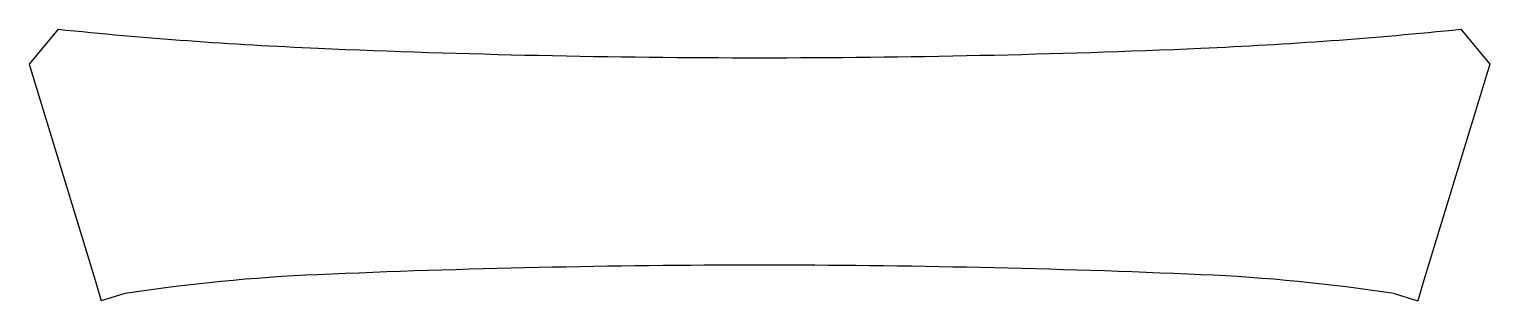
# Model space of a CAD drawing. Header units: millimetres. Extents: x 3401 to 3914, y 1632 to 1727.
import ezdxf

# ---------------------------------------------------------------- set-up
doc = ezdxf.new("R2010")
doc.units = ezdxf.units.MM
doc.layers.add('2_CUT_LINE', color=7, linetype='Continuous')

msp = doc.modelspace()

# ---------------------------------------------------------------- linework, layer by layer
at = {"layer": '2_CUT_LINE', "color": 5, "linetype": 'CONTINUOUS', "lineweight": 25, "true_color": 0x2465d8}
for p, q in [((3411.45, 1727.46), (3401.31, 1715.22)), ((3903.75, 1727.46), (3913.89, 1715.22)), ((3401.31, 1715.22), (3424.76, 1638.18)), ((3913.89, 1715.22), (3890.44, 1638.18)), ((3424.76, 1638.18), (3426.59, 1632.16)), ((3890.44, 1638.18), (3888.61, 1632.16)), ((3434.91, 1634.69), (3426.59, 1632.16)), ((3880.29, 1634.69), (3888.61, 1632.16))]:
    msp.add_line(p, q, dxfattribs=at)
for centre, radius, start, end in [((3569.21, 3261.98), 1542.61, 264.13052, 267.52947), ((3746.05, 3261.2), 1541.82, 272.47119, 275.87035), ((3657.6, 5310.73), 3593.27, 267.52947, 270), ((3657.6, 5310.73), 3593.27, 270, 272.47119), ((3529.48, 1017.25), 624.64, 92.47088, 98.70802), ((3657.6, -1951.77), 3596.42, 90, 92.47088), ((3657.6, -1951.77), 3596.42, 87.52912, 90), ((3785.72, 1017.25), 624.64, 81.29198, 87.52912)]:
    msp.add_arc(centre, radius, start, end, dxfattribs=at)

doc.saveas('drawing.dxf')
